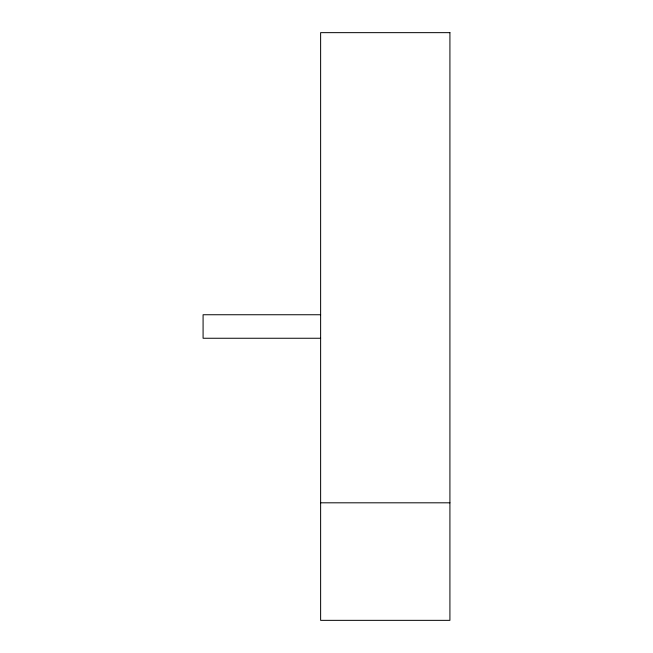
<?xml version="1.0" encoding="UTF-8"?>
<svg xmlns="http://www.w3.org/2000/svg" width="653" height="653" viewBox="0 0 653 653"><rect width="100%" height="100%" fill="white"/><g stroke="black" fill="none" stroke-linecap="round" stroke-linejoin="round"><path stroke-width="0.98" d="M320.623 314.746L203.083 314.746L203.083 338.254L320.623 338.254M320.623 502.81L449.917 502.81M449.917 32.65L320.623 32.65L320.623 620.35L449.917 620.35L449.917 32.65"/></g></svg>
